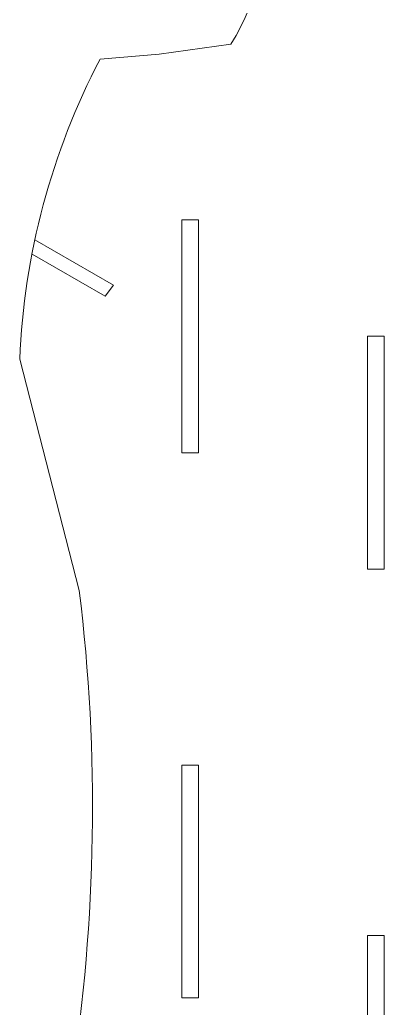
# Model space of a CAD drawing. Header units: millimetres. Extents: x 570 to 650.8, y -8.3 to 42.9.
# Drawn here: x 590.04 to 595.09, y 20.24 to 33.93 of the extents above; entities that cross this region are included whole.
import ezdxf

# ---------------------------------------------------------------- set-up
doc = ezdxf.new("R2010")
doc.units = ezdxf.units.MM
doc.header["$MEASUREMENT"] = 0
doc.layers.add('Layer 1', color=7, linetype='Continuous')

msp = doc.modelspace()

# ---------------------------------------------------------------- linework, layer by layer
at = {"layer": 'Layer 1', "color": 4, "lineweight": 9}
for points in [[(592.96813, 33.59504), (593.37198, 34.22907), (593.50744, 34.99749), (593.34481, 35.73141)], [(591.97071, 33.45512), (591.97071, 33.45512), (592.96818, 33.59504), (592.96818, 33.59504)], [(591.97071, 33.45512), (591.97071, 33.45512), (592.96818, 33.59504), (592.96818, 33.59504)], [(591.97071, 33.45512), (591.97071, 33.45512), (592.96818, 33.59504), (592.96818, 33.59504)], [(591.97071, 33.45512), (591.97071, 33.45512), (592.96818, 33.59504), (592.96818, 33.59504)], [(591.97071, 33.45512), (591.97071, 33.45512), (592.96818, 33.59504), (592.96818, 33.59504)], [(591.97071, 33.45512), (591.97071, 33.45512), (592.96818, 33.59504), (592.96818, 33.59504)], [(591.97071, 33.45512), (591.97071, 33.45512), (592.96818, 33.59504), (592.96818, 33.59504)], [(591.97071, 33.45512), (591.97071, 33.45512), (592.96818, 33.59504), (592.96818, 33.59504)], [(591.97071, 33.45512), (591.97071, 33.45512), (592.96818, 33.59504), (592.96818, 33.59504)], [(591.97071, 33.45512), (591.97071, 33.45512), (592.96818, 33.59504), (592.96818, 33.59504)], [(591.97071, 33.45512), (591.97071, 33.45512), (592.96818, 33.59504), (592.96818, 33.59504)], [(591.97071, 33.45512), (591.97071, 33.45512), (592.96818, 33.59504), (592.96818, 33.59504)], [(591.97071, 33.45512), (591.97071, 33.45512), (592.96818, 33.59504), (592.96818, 33.59504)], [(591.97071, 33.45512), (591.97071, 33.45512), (592.96818, 33.59504), (592.96818, 33.59504)], [(591.97071, 33.45512), (591.97071, 33.45512), (592.96818, 33.59504), (592.96818, 33.59504)], [(591.97071, 33.45512), (591.97071, 33.45512), (592.96818, 33.59504), (592.96818, 33.59504)], [(591.97071, 33.45512), (591.97071, 33.45512), (592.96818, 33.59504), (592.96818, 33.59504)], [(591.97071, 33.45512), (591.97071, 33.45512), (592.96818, 33.59504), (592.96818, 33.59504)], [(591.97071, 33.45512), (591.97071, 33.45512), (592.96818, 33.59504), (592.96818, 33.59504)], [(591.97071, 33.45512), (591.97071, 33.45512), (592.96818, 33.59504), (592.96818, 33.59504)], [(591.97071, 33.45512), (591.97071, 33.45512), (592.96818, 33.59504), (592.96818, 33.59504)], [(591.97071, 33.45512), (591.97071, 33.45512), (591.15389, 33.38673), (591.15389, 33.38673)], [(591.97071, 33.45512), (591.97071, 33.45512), (591.15389, 33.38673), (591.15389, 33.38673)], [(591.97071, 33.45512), (591.97071, 33.45512), (591.15389, 33.38673), (591.15389, 33.38673)], [(591.97071, 33.45512), (591.97071, 33.45512), (591.15389, 33.38673), (591.15389, 33.38673)], [(591.97071, 33.45512), (591.97071, 33.45512), (591.15389, 33.38673), (591.15389, 33.38673)], [(591.97071, 33.45512), (591.97071, 33.45512), (591.15389, 33.38673), (591.15389, 33.38673)], [(591.97071, 33.45512), (591.97071, 33.45512), (591.15389, 33.38673), (591.15389, 33.38673)], [(591.97071, 33.45512), (591.97071, 33.45512), (591.15389, 33.38673), (591.15389, 33.38673)], [(591.97071, 33.45512), (591.97071, 33.45512), (591.15389, 33.38673), (591.15389, 33.38673)], [(591.97071, 33.45512), (591.97071, 33.45512), (591.15389, 33.38673), (591.15389, 33.38673)], [(591.97071, 33.45512), (591.97071, 33.45512), (591.15389, 33.38673), (591.15389, 33.38673)], [(591.97071, 33.45512), (591.97071, 33.45512), (591.15389, 33.38673), (591.15389, 33.38673)], [(591.97071, 33.45512), (591.97071, 33.45512), (591.15389, 33.38673), (591.15389, 33.38673)], [(591.97071, 33.45512), (591.97071, 33.45512), (591.15389, 33.38673), (591.15389, 33.38673)], [(591.97071, 33.45512), (591.97071, 33.45512), (591.15389, 33.38673), (591.15389, 33.38673)], [(591.97071, 33.45512), (591.97071, 33.45512), (591.15389, 33.38673), (591.15389, 33.38673)], [(591.97071, 33.45512), (591.97071, 33.45512), (591.15389, 33.38673), (591.15389, 33.38673)], [(591.97071, 33.45512), (591.97071, 33.45512), (591.15389, 33.38673), (591.15389, 33.38673)], [(591.97071, 33.45512), (591.97071, 33.45512), (591.15389, 33.38673), (591.15389, 33.38673)], [(591.97071, 33.45512), (591.97071, 33.45512), (591.15389, 33.38673), (591.15389, 33.38673)], [(591.97071, 33.45512), (591.97071, 33.45512), (591.15389, 33.38673), (591.15389, 33.38673)], [(591.15389, 33.38673), (590.48043, 32.10076), (590.10018, 30.68157), (590.04038, 29.23117)], [(592.28489, 31.16378), (592.28489, 31.16378), (592.28489, 27.93749), (592.28489, 27.93749)], [(592.28489, 31.16378), (592.28489, 31.16378), (592.28489, 27.93749), (592.28489, 27.93749)], [(592.28489, 31.16378), (592.28489, 31.16378), (592.28489, 27.93749), (592.28489, 27.93749)], [(592.28489, 31.16378), (592.28489, 31.16378), (592.28489, 27.93749), (592.28489, 27.93749)], [(592.28489, 31.16378), (592.28489, 31.16378), (592.28489, 27.93749), (592.28489, 27.93749)], [(592.28489, 31.16378), (592.28489, 31.16378), (592.28489, 27.93749), (592.28489, 27.93749)], [(592.28489, 31.16378), (592.28489, 31.16378), (592.28489, 27.93749), (592.28489, 27.93749)], [(592.28489, 31.16378), (592.28489, 31.16378), (592.28489, 27.93749), (592.28489, 27.93749)], [(592.28489, 31.16378), (592.28489, 31.16378), (592.28489, 27.93749), (592.28489, 27.93749)], [(592.28489, 31.16378), (592.28489, 31.16378), (592.28489, 27.93749), (592.28489, 27.93749)], [(592.28489, 31.16378), (592.28489, 31.16378), (592.28489, 27.93749), (592.28489, 27.93749)], [(592.28489, 31.16378), (592.28489, 31.16378), (592.28489, 27.93749), (592.28489, 27.93749)], [(592.28489, 31.16378), (592.28489, 31.16378), (592.28489, 27.93749), (592.28489, 27.93749)], [(592.28489, 31.16378), (592.28489, 31.16378), (592.28489, 27.93749), (592.28489, 27.93749)], [(592.28489, 31.16378), (592.28489, 31.16378), (592.28489, 27.93749), (592.28489, 27.93749)], [(592.28489, 31.16378), (592.28489, 31.16378), (592.28489, 27.93749), (592.28489, 27.93749)], [(592.28489, 31.16378), (592.28489, 31.16378), (592.28489, 27.93749), (592.28489, 27.93749)], [(592.28489, 31.16378), (592.28489, 31.16378), (592.28489, 27.93749), (592.28489, 27.93749)], [(592.28489, 31.16378), (592.28489, 31.16378), (592.28489, 27.93749), (592.28489, 27.93749)], [(592.28489, 31.16378), (592.28489, 31.16378), (592.28489, 27.93749), (592.28489, 27.93749)], [(592.28489, 31.16378), (592.28489, 31.16378), (592.28489, 27.93749), (592.28489, 27.93749)], [(592.28489, 31.16378), (592.28489, 31.16378), (592.51632, 31.16378), (592.51632, 31.16378)], [(592.28489, 31.16378), (592.28489, 31.16378), (592.51632, 31.16378), (592.51632, 31.16378)], [(592.28489, 31.16378), (592.28489, 31.16378), (592.51632, 31.16378), (592.51632, 31.16378)], [(592.28489, 31.16378), (592.28489, 31.16378), (592.51632, 31.16378), (592.51632, 31.16378)], [(592.28489, 31.16378), (592.28489, 31.16378), (592.51632, 31.16378), (592.51632, 31.16378)], [(592.28489, 31.16378), (592.28489, 31.16378), (592.51632, 31.16378), (592.51632, 31.16378)], [(592.28489, 31.16378), (592.28489, 31.16378), (592.51632, 31.16378), (592.51632, 31.16378)], [(592.28489, 31.16378), (592.28489, 31.16378), (592.51632, 31.16378), (592.51632, 31.16378)], [(592.28489, 31.16378), (592.28489, 31.16378), (592.51632, 31.16378), (592.51632, 31.16378)], [(592.28489, 31.16378), (592.28489, 31.16378), (592.51632, 31.16378), (592.51632, 31.16378)], [(592.28489, 31.16378), (592.28489, 31.16378), (592.51632, 31.16378), (592.51632, 31.16378)], [(592.28489, 31.16378), (592.28489, 31.16378), (592.51632, 31.16378), (592.51632, 31.16378)], [(592.28489, 31.16378), (592.28489, 31.16378), (592.51632, 31.16378), (592.51632, 31.16378)], [(592.28489, 31.16378), (592.28489, 31.16378), (592.51632, 31.16378), (592.51632, 31.16378)], [(592.28489, 31.16378), (592.28489, 31.16378), (592.51632, 31.16378), (592.51632, 31.16378)], [(592.28489, 31.16378), (592.28489, 31.16378), (592.51632, 31.16378), (592.51632, 31.16378)], [(592.28489, 31.16378), (592.28489, 31.16378), (592.51632, 31.16378), (592.51632, 31.16378)], [(592.28489, 31.16378), (592.28489, 31.16378), (592.51632, 31.16378), (592.51632, 31.16378)], [(592.28489, 31.16378), (592.28489, 31.16378), (592.51632, 31.16378), (592.51632, 31.16378)], [(592.28489, 31.16378), (592.28489, 31.16378), (592.51632, 31.16378), (592.51632, 31.16378)], [(592.28489, 31.16378), (592.28489, 31.16378), (592.51632, 31.16378), (592.51632, 31.16378)], [(592.51632, 31.16378), (592.51632, 31.16378), (592.51632, 27.93749), (592.51632, 27.93749)], [(592.51632, 31.16378), (592.51632, 31.16378), (592.51632, 27.93749), (592.51632, 27.93749)], [(592.51632, 31.16378), (592.51632, 31.16378), (592.51632, 27.93749), (592.51632, 27.93749)], [(592.51632, 31.16378), (592.51632, 31.16378), (592.51632, 27.93749), (592.51632, 27.93749)], [(592.51632, 31.16378), (592.51632, 31.16378), (592.51632, 27.93749), (592.51632, 27.93749)], [(592.51632, 31.16378), (592.51632, 31.16378), (592.51632, 27.93749), (592.51632, 27.93749)], [(592.51632, 31.16378), (592.51632, 31.16378), (592.51632, 27.93749), (592.51632, 27.93749)], [(592.51632, 31.16378), (592.51632, 31.16378), (592.51632, 27.93749), (592.51632, 27.93749)], [(592.51632, 31.16378), (592.51632, 31.16378), (592.51632, 27.93749), (592.51632, 27.93749)], [(592.51632, 31.16378), (592.51632, 31.16378), (592.51632, 27.93749), (592.51632, 27.93749)], [(592.51632, 31.16378), (592.51632, 31.16378), (592.51632, 27.93749), (592.51632, 27.93749)], [(592.51632, 31.16378), (592.51632, 31.16378), (592.51632, 27.93749), (592.51632, 27.93749)], [(592.51632, 31.16378), (592.51632, 31.16378), (592.51632, 27.93749), (592.51632, 27.93749)], [(592.51632, 31.16378), (592.51632, 31.16378), (592.51632, 27.93749), (592.51632, 27.93749)], [(592.51632, 31.16378), (592.51632, 31.16378), (592.51632, 27.93749), (592.51632, 27.93749)], [(592.51632, 31.16378), (592.51632, 31.16378), (592.51632, 27.93749), (592.51632, 27.93749)], [(592.51632, 31.16378), (592.51632, 31.16378), (592.51632, 27.93749), (592.51632, 27.93749)], [(592.51632, 31.16378), (592.51632, 31.16378), (592.51632, 27.93749), (592.51632, 27.93749)], [(592.51632, 31.16378), (592.51632, 31.16378), (592.51632, 27.93749), (592.51632, 27.93749)], [(592.51632, 31.16378), (592.51632, 31.16378), (592.51632, 27.93749), (592.51632, 27.93749)], [(592.51632, 31.16378), (592.51632, 31.16378), (592.51632, 27.93749), (592.51632, 27.93749)], [(590.25008, 30.88523), (590.25008, 30.88523), (591.33984, 30.25603), (591.33984, 30.25603)], [(590.25008, 30.88523), (590.25008, 30.88523), (591.33984, 30.25603), (591.33984, 30.25603)], [(590.25008, 30.88523), (590.25008, 30.88523), (591.33984, 30.25603), (591.33984, 30.25603)], [(590.25008, 30.88523), (590.25008, 30.88523), (591.33984, 30.25603), (591.33984, 30.25603)], [(590.25008, 30.88523), (590.25008, 30.88523), (591.33984, 30.25603), (591.33984, 30.25603)], [(590.25008, 30.88523), (590.25008, 30.88523), (591.33984, 30.25603), (591.33984, 30.25603)], [(590.25008, 30.88523), (590.25008, 30.88523), (591.33984, 30.25603), (591.33984, 30.25603)], [(590.25008, 30.88523), (590.25008, 30.88523), (591.33984, 30.25603), (591.33984, 30.25603)], [(590.25008, 30.88523), (590.25008, 30.88523), (591.33984, 30.25603), (591.33984, 30.25603)], [(590.25008, 30.88523), (590.25008, 30.88523), (591.33984, 30.25603), (591.33984, 30.25603)], [(590.25008, 30.88523), (590.25008, 30.88523), (591.33984, 30.25603), (591.33984, 30.25603)], [(590.25008, 30.88523), (590.25008, 30.88523), (591.33984, 30.25603), (591.33984, 30.25603)], [(590.25008, 30.88523), (590.25008, 30.88523), (591.33984, 30.25603), (591.33984, 30.25603)], [(590.25008, 30.88523), (590.25008, 30.88523), (591.33984, 30.25603), (591.33984, 30.25603)], [(590.25008, 30.88523), (590.25008, 30.88523), (591.33984, 30.25603), (591.33984, 30.25603)], [(590.25008, 30.88523), (590.25008, 30.88523), (591.33984, 30.25603), (591.33984, 30.25603)], [(590.25008, 30.88523), (590.25008, 30.88523), (591.33984, 30.25603), (591.33984, 30.25603)], [(590.25008, 30.88523), (590.25008, 30.88523), (591.33984, 30.25603), (591.33984, 30.25603)], [(590.25008, 30.88523), (590.25008, 30.88523), (591.33984, 30.25603), (591.33984, 30.25603)], [(590.25008, 30.88523), (590.25008, 30.88523), (591.33984, 30.25603), (591.33984, 30.25603)], [(590.25008, 30.88523), (590.25008, 30.88523), (591.33984, 30.25603), (591.33984, 30.25603)], [(590.21017, 30.68919), (590.21017, 30.68919), (591.22413, 30.10368), (591.22413, 30.10368)], [(590.21017, 30.68919), (590.21017, 30.68919), (591.22413, 30.10368), (591.22413, 30.10368)], [(590.21017, 30.68919), (590.21017, 30.68919), (591.22413, 30.10368), (591.22413, 30.10368)], [(590.21017, 30.68919), (590.21017, 30.68919), (591.22413, 30.10368), (591.22413, 30.10368)], [(590.21017, 30.68919), (590.21017, 30.68919), (591.22413, 30.10368), (591.22413, 30.10368)], [(590.21017, 30.68919), (590.21017, 30.68919), (591.22413, 30.10368), (591.22413, 30.10368)], [(590.21017, 30.68919), (590.21017, 30.68919), (591.22413, 30.10368), (591.22413, 30.10368)], [(590.21017, 30.68919), (590.21017, 30.68919), (591.22413, 30.10368), (591.22413, 30.10368)], [(590.21017, 30.68919), (590.21017, 30.68919), (591.22413, 30.10368), (591.22413, 30.10368)], [(590.21017, 30.68919), (590.21017, 30.68919), (591.22413, 30.10368), (591.22413, 30.10368)], [(590.21017, 30.68919), (590.21017, 30.68919), (591.22413, 30.10368), (591.22413, 30.10368)], [(590.21017, 30.68919), (590.21017, 30.68919), (591.22413, 30.10368), (591.22413, 30.10368)], [(590.21017, 30.68919), (590.21017, 30.68919), (591.22413, 30.10368), (591.22413, 30.10368)], [(590.21017, 30.68919), (590.21017, 30.68919), (591.22413, 30.10368), (591.22413, 30.10368)], [(590.21017, 30.68919), (590.21017, 30.68919), (591.22413, 30.10368), (591.22413, 30.10368)], [(590.21017, 30.68919), (590.21017, 30.68919), (591.22413, 30.10368), (591.22413, 30.10368)], [(590.21017, 30.68919), (590.21017, 30.68919), (591.22413, 30.10368), (591.22413, 30.10368)], [(590.21017, 30.68919), (590.21017, 30.68919), (591.22413, 30.10368), (591.22413, 30.10368)], [(590.21017, 30.68919), (590.21017, 30.68919), (591.22413, 30.10368), (591.22413, 30.10368)], [(590.21017, 30.68919), (590.21017, 30.68919), (591.22413, 30.10368), (591.22413, 30.10368)], [(590.21017, 30.68919), (590.21017, 30.68919), (591.22413, 30.10368), (591.22413, 30.10368)], [(591.33984, 30.25603), (591.33984, 30.25603), (591.22413, 30.10368), (591.22413, 30.10368)], [(591.33984, 30.25603), (591.33984, 30.25603), (591.22413, 30.10368), (591.22413, 30.10368)], [(591.33984, 30.25603), (591.33984, 30.25603), (591.22413, 30.10368), (591.22413, 30.10368)], [(591.33984, 30.25603), (591.33984, 30.25603), (591.22413, 30.10368), (591.22413, 30.10368)], [(591.33984, 30.25603), (591.33984, 30.25603), (591.22413, 30.10368), (591.22413, 30.10368)], [(591.33984, 30.25603), (591.33984, 30.25603), (591.22413, 30.10368), (591.22413, 30.10368)], [(591.33984, 30.25603), (591.33984, 30.25603), (591.22413, 30.10368), (591.22413, 30.10368)], [(591.33984, 30.25603), (591.33984, 30.25603), (591.22413, 30.10368), (591.22413, 30.10368)], [(591.33984, 30.25603), (591.33984, 30.25603), (591.22413, 30.10368), (591.22413, 30.10368)], [(591.33984, 30.25603), (591.33984, 30.25603), (591.22413, 30.10368), (591.22413, 30.10368)], [(591.33984, 30.25603), (591.33984, 30.25603), (591.22413, 30.10368), (591.22413, 30.10368)], [(591.33984, 30.25603), (591.33984, 30.25603), (591.22413, 30.10368), (591.22413, 30.10368)], [(591.33984, 30.25603), (591.33984, 30.25603), (591.22413, 30.10368), (591.22413, 30.10368)], [(591.33984, 30.25603), (591.33984, 30.25603), (591.22413, 30.10368), (591.22413, 30.10368)], [(591.33984, 30.25603), (591.33984, 30.25603), (591.22413, 30.10368), (591.22413, 30.10368)], [(591.33984, 30.25603), (591.33984, 30.25603), (591.22413, 30.10368), (591.22413, 30.10368)], [(591.33984, 30.25603), (591.33984, 30.25603), (591.22413, 30.10368), (591.22413, 30.10368)], [(591.33984, 30.25603), (591.33984, 30.25603), (591.22413, 30.10368), (591.22413, 30.10368)], [(591.33984, 30.25603), (591.33984, 30.25603), (591.22413, 30.10368), (591.22413, 30.10368)], [(591.33984, 30.25603), (591.33984, 30.25603), (591.22413, 30.10368), (591.22413, 30.10368)], [(591.33984, 30.25603), (591.33984, 30.25603), (591.22413, 30.10368), (591.22413, 30.10368)], [(595.09283, 29.55066), (595.09283, 29.55066), (594.86141, 29.55066), (594.86141, 29.55066)], [(595.09283, 29.55066), (595.09283, 29.55066), (594.86141, 29.55066), (594.86141, 29.55066)], [(595.09283, 29.55066), (595.09283, 29.55066), (594.86141, 29.55066), (594.86141, 29.55066)], [(595.09283, 29.55066), (595.09283, 29.55066), (594.86141, 29.55066), (594.86141, 29.55066)], [(595.09283, 29.55066), (595.09283, 29.55066), (594.86141, 29.55066), (594.86141, 29.55066)], [(595.09283, 29.55066), (595.09283, 29.55066), (594.86141, 29.55066), (594.86141, 29.55066)], [(595.09283, 29.55066), (595.09283, 29.55066), (594.86141, 29.55066), (594.86141, 29.55066)], [(595.09283, 29.55066), (595.09283, 29.55066), (594.86141, 29.55066), (594.86141, 29.55066)], [(595.09283, 29.55066), (595.09283, 29.55066), (594.86141, 29.55066), (594.86141, 29.55066)], [(595.09283, 29.55066), (595.09283, 29.55066), (594.86141, 29.55066), (594.86141, 29.55066)], [(595.09283, 29.55066), (595.09283, 29.55066), (594.86141, 29.55066), (594.86141, 29.55066)], [(595.09283, 29.55066), (595.09283, 29.55066), (594.86141, 29.55066), (594.86141, 29.55066)], [(595.09283, 29.55066), (595.09283, 29.55066), (594.86141, 29.55066), (594.86141, 29.55066)], [(595.09283, 29.55066), (595.09283, 29.55066), (594.86141, 29.55066), (594.86141, 29.55066)], [(595.09283, 29.55066), (595.09283, 29.55066), (594.86141, 29.55066), (594.86141, 29.55066)], [(595.09283, 29.55066), (595.09283, 29.55066), (594.86141, 29.55066), (594.86141, 29.55066)], [(595.09283, 29.55066), (595.09283, 29.55066), (594.86141, 29.55066), (594.86141, 29.55066)], [(595.09283, 29.55066), (595.09283, 29.55066), (594.86141, 29.55066), (594.86141, 29.55066)], [(595.09283, 29.55066), (595.09283, 29.55066), (594.86141, 29.55066), (594.86141, 29.55066)], [(595.09283, 29.55066), (595.09283, 29.55066), (594.86141, 29.55066), (594.86141, 29.55066)], [(595.09283, 29.55066), (595.09283, 29.55066), (594.86141, 29.55066), (594.86141, 29.55066)], [(594.86141, 29.55066), (594.86141, 29.55066), (594.86141, 26.32452), (594.86141, 26.32452)], [(594.86141, 29.55066), (594.86141, 29.55066), (594.86141, 26.32452), (594.86141, 26.32452)], [(594.86141, 29.55066), (594.86141, 29.55066), (594.86141, 26.32452), (594.86141, 26.32452)], [(594.86141, 29.55066), (594.86141, 29.55066), (594.86141, 26.32452), (594.86141, 26.32452)], [(594.86141, 29.55066), (594.86141, 29.55066), (594.86141, 26.32452), (594.86141, 26.32452)], [(594.86141, 29.55066), (594.86141, 29.55066), (594.86141, 26.32452), (594.86141, 26.32452)], [(594.86141, 29.55066), (594.86141, 29.55066), (594.86141, 26.32452), (594.86141, 26.32452)], [(594.86141, 29.55066), (594.86141, 29.55066), (594.86141, 26.32452), (594.86141, 26.32452)], [(594.86141, 29.55066), (594.86141, 29.55066), (594.86141, 26.32452), (594.86141, 26.32452)], [(594.86141, 29.55066), (594.86141, 29.55066), (594.86141, 26.32452), (594.86141, 26.32452)], [(594.86141, 29.55066), (594.86141, 29.55066), (594.86141, 26.32452), (594.86141, 26.32452)], [(594.86141, 29.55066), (594.86141, 29.55066), (594.86141, 26.32452), (594.86141, 26.32452)], [(594.86141, 29.55066), (594.86141, 29.55066), (594.86141, 26.32452), (594.86141, 26.32452)], [(594.86141, 29.55066), (594.86141, 29.55066), (594.86141, 26.32452), (594.86141, 26.32452)], [(594.86141, 29.55066), (594.86141, 29.55066), (594.86141, 26.32452), (594.86141, 26.32452)], [(594.86141, 29.55066), (594.86141, 29.55066), (594.86141, 26.32452), (594.86141, 26.32452)], [(594.86141, 29.55066), (594.86141, 29.55066), (594.86141, 26.32452), (594.86141, 26.32452)], [(594.86141, 29.55066), (594.86141, 29.55066), (594.86141, 26.32452), (594.86141, 26.32452)], [(594.86141, 29.55066), (594.86141, 29.55066), (594.86141, 26.32452), (594.86141, 26.32452)], [(594.86141, 29.55066), (594.86141, 29.55066), (594.86141, 26.32452), (594.86141, 26.32452)], [(594.86141, 29.55066), (594.86141, 29.55066), (594.86141, 26.32452), (594.86141, 26.32452)], [(595.09283, 29.55066), (595.09283, 29.55066), (595.09283, 26.32452), (595.09283, 26.32452)], [(595.09283, 29.55066), (595.09283, 29.55066), (595.09283, 26.32452), (595.09283, 26.32452)], [(595.09283, 29.55066), (595.09283, 29.55066), (595.09283, 26.32452), (595.09283, 26.32452)], [(595.09283, 29.55066), (595.09283, 29.55066), (595.09283, 26.32452), (595.09283, 26.32452)], [(595.09283, 29.55066), (595.09283, 29.55066), (595.09283, 26.32452), (595.09283, 26.32452)], [(595.09283, 29.55066), (595.09283, 29.55066), (595.09283, 26.32452), (595.09283, 26.32452)], [(595.09283, 29.55066), (595.09283, 29.55066), (595.09283, 26.32452), (595.09283, 26.32452)], [(595.09283, 29.55066), (595.09283, 29.55066), (595.09283, 26.32452), (595.09283, 26.32452)], [(595.09283, 29.55066), (595.09283, 29.55066), (595.09283, 26.32452), (595.09283, 26.32452)], [(595.09283, 29.55066), (595.09283, 29.55066), (595.09283, 26.32452), (595.09283, 26.32452)], [(595.09283, 29.55066), (595.09283, 29.55066), (595.09283, 26.32452), (595.09283, 26.32452)], [(595.09283, 29.55066), (595.09283, 29.55066), (595.09283, 26.32452), (595.09283, 26.32452)], [(595.09283, 29.55066), (595.09283, 29.55066), (595.09283, 26.32452), (595.09283, 26.32452)], [(595.09283, 29.55066), (595.09283, 29.55066), (595.09283, 26.32452), (595.09283, 26.32452)], [(595.09283, 29.55066), (595.09283, 29.55066), (595.09283, 26.32452), (595.09283, 26.32452)], [(595.09283, 29.55066), (595.09283, 29.55066), (595.09283, 26.32452), (595.09283, 26.32452)], [(595.09283, 29.55066), (595.09283, 29.55066), (595.09283, 26.32452), (595.09283, 26.32452)], [(595.09283, 29.55066), (595.09283, 29.55066), (595.09283, 26.32452), (595.09283, 26.32452)], [(595.09283, 29.55066), (595.09283, 29.55066), (595.09283, 26.32452), (595.09283, 26.32452)], [(595.09283, 29.55066), (595.09283, 29.55066), (595.09283, 26.32452), (595.09283, 26.32452)], [(595.09283, 29.55066), (595.09283, 29.55066), (595.09283, 26.32452), (595.09283, 26.32452)], [(590.86624, 26.03094), (590.86624, 26.03094), (590.04039, 29.23118), (590.04039, 29.23118)], [(590.86624, 26.03094), (590.86624, 26.03094), (590.04039, 29.23118), (590.04039, 29.23118)], [(590.86624, 26.03094), (590.86624, 26.03094), (590.04039, 29.23118), (590.04039, 29.23118)], [(590.86624, 26.03094), (590.86624, 26.03094), (590.04039, 29.23118), (590.04039, 29.23118)], [(590.86624, 26.03094), (590.86624, 26.03094), (590.04039, 29.23118), (590.04039, 29.23118)], [(590.86624, 26.03094), (590.86624, 26.03094), (590.04039, 29.23118), (590.04039, 29.23118)], [(590.86624, 26.03094), (590.86624, 26.03094), (590.04039, 29.23118), (590.04039, 29.23118)], [(590.86624, 26.03094), (590.86624, 26.03094), (590.04039, 29.23118), (590.04039, 29.23118)], [(590.86624, 26.03094), (590.86624, 26.03094), (590.04039, 29.23118), (590.04039, 29.23118)], [(590.86624, 26.03094), (590.86624, 26.03094), (590.04039, 29.23118), (590.04039, 29.23118)], [(590.86624, 26.03094), (590.86624, 26.03094), (590.04039, 29.23118), (590.04039, 29.23118)], [(590.86624, 26.03094), (590.86624, 26.03094), (590.04039, 29.23118), (590.04039, 29.23118)], [(590.86624, 26.03094), (590.86624, 26.03094), (590.04039, 29.23118), (590.04039, 29.23118)], [(590.86624, 26.03094), (590.86624, 26.03094), (590.04039, 29.23118), (590.04039, 29.23118)], [(590.86624, 26.03094), (590.86624, 26.03094), (590.04039, 29.23118), (590.04039, 29.23118)], [(590.86624, 26.03094), (590.86624, 26.03094), (590.04039, 29.23118), (590.04039, 29.23118)], [(590.86624, 26.03094), (590.86624, 26.03094), (590.04039, 29.23118), (590.04039, 29.23118)], [(590.86624, 26.03094), (590.86624, 26.03094), (590.04039, 29.23118), (590.04039, 29.23118)], [(590.86624, 26.03094), (590.86624, 26.03094), (590.04039, 29.23118), (590.04039, 29.23118)], [(590.86624, 26.03094), (590.86624, 26.03094), (590.04039, 29.23118), (590.04039, 29.23118)], [(590.86624, 26.03094), (590.86624, 26.03094), (590.04039, 29.23118), (590.04039, 29.23118)], [(592.51632, 27.93749), (592.51632, 27.93749), (592.28489, 27.93749), (592.28489, 27.93749)], [(592.51632, 27.93749), (592.51632, 27.93749), (592.28489, 27.93749), (592.28489, 27.93749)], [(592.51632, 27.93749), (592.51632, 27.93749), (592.28489, 27.93749), (592.28489, 27.93749)], [(592.51632, 27.93749), (592.51632, 27.93749), (592.28489, 27.93749), (592.28489, 27.93749)], [(592.51632, 27.93749), (592.51632, 27.93749), (592.28489, 27.93749), (592.28489, 27.93749)], [(592.51632, 27.93749), (592.51632, 27.93749), (592.28489, 27.93749), (592.28489, 27.93749)], [(592.51632, 27.93749), (592.51632, 27.93749), (592.28489, 27.93749), (592.28489, 27.93749)], [(592.51632, 27.93749), (592.51632, 27.93749), (592.28489, 27.93749), (592.28489, 27.93749)], [(592.51632, 27.93749), (592.51632, 27.93749), (592.28489, 27.93749), (592.28489, 27.93749)], [(592.51632, 27.93749), (592.51632, 27.93749), (592.28489, 27.93749), (592.28489, 27.93749)], [(592.51632, 27.93749), (592.51632, 27.93749), (592.28489, 27.93749), (592.28489, 27.93749)], [(592.51632, 27.93749), (592.51632, 27.93749), (592.28489, 27.93749), (592.28489, 27.93749)], [(592.51632, 27.93749), (592.51632, 27.93749), (592.28489, 27.93749), (592.28489, 27.93749)], [(592.51632, 27.93749), (592.51632, 27.93749), (592.28489, 27.93749), (592.28489, 27.93749)], [(592.51632, 27.93749), (592.51632, 27.93749), (592.28489, 27.93749), (592.28489, 27.93749)], [(592.51632, 27.93749), (592.51632, 27.93749), (592.28489, 27.93749), (592.28489, 27.93749)], [(592.51632, 27.93749), (592.51632, 27.93749), (592.28489, 27.93749), (592.28489, 27.93749)], [(592.51632, 27.93749), (592.51632, 27.93749), (592.28489, 27.93749), (592.28489, 27.93749)], [(592.51632, 27.93749), (592.51632, 27.93749), (592.28489, 27.93749), (592.28489, 27.93749)], [(592.51632, 27.93749), (592.51632, 27.93749), (592.28489, 27.93749), (592.28489, 27.93749)], [(592.51632, 27.93749), (592.51632, 27.93749), (592.28489, 27.93749), (592.28489, 27.93749)], [(594.86141, 26.32452), (594.86141, 26.32452), (595.09283, 26.32452), (595.09283, 26.32452)], [(594.86141, 26.32452), (594.86141, 26.32452), (595.09283, 26.32452), (595.09283, 26.32452)], [(594.86141, 26.32452), (594.86141, 26.32452), (595.09283, 26.32452), (595.09283, 26.32452)], [(594.86141, 26.32452), (594.86141, 26.32452), (595.09283, 26.32452), (595.09283, 26.32452)], [(594.86141, 26.32452), (594.86141, 26.32452), (595.09283, 26.32452), (595.09283, 26.32452)], [(594.86141, 26.32452), (594.86141, 26.32452), (595.09283, 26.32452), (595.09283, 26.32452)], [(594.86141, 26.32452), (594.86141, 26.32452), (595.09283, 26.32452), (595.09283, 26.32452)], [(594.86141, 26.32452), (594.86141, 26.32452), (595.09283, 26.32452), (595.09283, 26.32452)], [(594.86141, 26.32452), (594.86141, 26.32452), (595.09283, 26.32452), (595.09283, 26.32452)], [(594.86141, 26.32452), (594.86141, 26.32452), (595.09283, 26.32452), (595.09283, 26.32452)], [(594.86141, 26.32452), (594.86141, 26.32452), (595.09283, 26.32452), (595.09283, 26.32452)], [(594.86141, 26.32452), (594.86141, 26.32452), (595.09283, 26.32452), (595.09283, 26.32452)], [(594.86141, 26.32452), (594.86141, 26.32452), (595.09283, 26.32452), (595.09283, 26.32452)], [(594.86141, 26.32452), (594.86141, 26.32452), (595.09283, 26.32452), (595.09283, 26.32452)], [(594.86141, 26.32452), (594.86141, 26.32452), (595.09283, 26.32452), (595.09283, 26.32452)], [(594.86141, 26.32452), (594.86141, 26.32452), (595.09283, 26.32452), (595.09283, 26.32452)], [(594.86141, 26.32452), (594.86141, 26.32452), (595.09283, 26.32452), (595.09283, 26.32452)], [(594.86141, 26.32452), (594.86141, 26.32452), (595.09283, 26.32452), (595.09283, 26.32452)], [(594.86141, 26.32452), (594.86141, 26.32452), (595.09283, 26.32452), (595.09283, 26.32452)], [(594.86141, 26.32452), (594.86141, 26.32452), (595.09283, 26.32452), (595.09283, 26.32452)], [(594.86141, 26.32452), (594.86141, 26.32452), (595.09283, 26.32452), (595.09283, 26.32452)], [(590.75746, 19.22164), (591.10494, 21.47574), (591.14154, 23.76686), (590.86624, 26.03094)], [(592.28489, 23.61204), (592.28489, 23.61204), (592.28489, 20.38576), (592.28489, 20.38576)], [(592.28489, 23.61204), (592.28489, 23.61204), (592.28489, 20.38576), (592.28489, 20.38576)], [(592.28489, 23.61204), (592.28489, 23.61204), (592.28489, 20.38576), (592.28489, 20.38576)], [(592.28489, 23.61204), (592.28489, 23.61204), (592.28489, 20.38576), (592.28489, 20.38576)], [(592.28489, 23.61204), (592.28489, 23.61204), (592.28489, 20.38576), (592.28489, 20.38576)], [(592.28489, 23.61204), (592.28489, 23.61204), (592.28489, 20.38576), (592.28489, 20.38576)], [(592.28489, 23.61204), (592.28489, 23.61204), (592.28489, 20.38576), (592.28489, 20.38576)], [(592.28489, 23.61204), (592.28489, 23.61204), (592.28489, 20.38576), (592.28489, 20.38576)], [(592.28489, 23.61204), (592.28489, 23.61204), (592.28489, 20.38576), (592.28489, 20.38576)], [(592.28489, 23.61204), (592.28489, 23.61204), (592.28489, 20.38576), (592.28489, 20.38576)], [(592.28489, 23.61204), (592.28489, 23.61204), (592.28489, 20.38576), (592.28489, 20.38576)], [(592.28489, 23.61204), (592.28489, 23.61204), (592.28489, 20.38576), (592.28489, 20.38576)], [(592.28489, 23.61204), (592.28489, 23.61204), (592.28489, 20.38576), (592.28489, 20.38576)], [(592.28489, 23.61204), (592.28489, 23.61204), (592.28489, 20.38576), (592.28489, 20.38576)], [(592.28489, 23.61204), (592.28489, 23.61204), (592.28489, 20.38576), (592.28489, 20.38576)], [(592.28489, 23.61204), (592.28489, 23.61204), (592.28489, 20.38576), (592.28489, 20.38576)], [(592.28489, 23.61204), (592.28489, 23.61204), (592.28489, 20.38576), (592.28489, 20.38576)], [(592.28489, 23.61204), (592.28489, 23.61204), (592.28489, 20.38576), (592.28489, 20.38576)], [(592.28489, 23.61204), (592.28489, 23.61204), (592.28489, 20.38576), (592.28489, 20.38576)], [(592.28489, 23.61204), (592.28489, 23.61204), (592.28489, 20.38576), (592.28489, 20.38576)], [(592.28489, 23.61204), (592.28489, 23.61204), (592.28489, 20.38576), (592.28489, 20.38576)], [(592.28489, 23.61204), (592.28489, 23.61204), (592.51632, 23.61204), (592.51632, 23.61204)], [(592.28489, 23.61204), (592.28489, 23.61204), (592.51632, 23.61204), (592.51632, 23.61204)], [(592.28489, 23.61204), (592.28489, 23.61204), (592.51632, 23.61204), (592.51632, 23.61204)], [(592.28489, 23.61204), (592.28489, 23.61204), (592.51632, 23.61204), (592.51632, 23.61204)], [(592.28489, 23.61204), (592.28489, 23.61204), (592.51632, 23.61204), (592.51632, 23.61204)], [(592.28489, 23.61204), (592.28489, 23.61204), (592.51632, 23.61204), (592.51632, 23.61204)], [(592.28489, 23.61204), (592.28489, 23.61204), (592.51632, 23.61204), (592.51632, 23.61204)], [(592.28489, 23.61204), (592.28489, 23.61204), (592.51632, 23.61204), (592.51632, 23.61204)], [(592.28489, 23.61204), (592.28489, 23.61204), (592.51632, 23.61204), (592.51632, 23.61204)], [(592.28489, 23.61204), (592.28489, 23.61204), (592.51632, 23.61204), (592.51632, 23.61204)], [(592.28489, 23.61204), (592.28489, 23.61204), (592.51632, 23.61204), (592.51632, 23.61204)], [(592.28489, 23.61204), (592.28489, 23.61204), (592.51632, 23.61204), (592.51632, 23.61204)], [(592.28489, 23.61204), (592.28489, 23.61204), (592.51632, 23.61204), (592.51632, 23.61204)], [(592.28489, 23.61204), (592.28489, 23.61204), (592.51632, 23.61204), (592.51632, 23.61204)], [(592.28489, 23.61204), (592.28489, 23.61204), (592.51632, 23.61204), (592.51632, 23.61204)], [(592.28489, 23.61204), (592.28489, 23.61204), (592.51632, 23.61204), (592.51632, 23.61204)], [(592.28489, 23.61204), (592.28489, 23.61204), (592.51632, 23.61204), (592.51632, 23.61204)], [(592.28489, 23.61204), (592.28489, 23.61204), (592.51632, 23.61204), (592.51632, 23.61204)], [(592.28489, 23.61204), (592.28489, 23.61204), (592.51632, 23.61204), (592.51632, 23.61204)], [(592.28489, 23.61204), (592.28489, 23.61204), (592.51632, 23.61204), (592.51632, 23.61204)], [(592.28489, 23.61204), (592.28489, 23.61204), (592.51632, 23.61204), (592.51632, 23.61204)], [(592.51632, 23.61204), (592.51632, 23.61204), (592.51632, 20.38576), (592.51632, 20.38576)], [(592.51632, 23.61204), (592.51632, 23.61204), (592.51632, 20.38576), (592.51632, 20.38576)], [(592.51632, 23.61204), (592.51632, 23.61204), (592.51632, 20.38576), (592.51632, 20.38576)], [(592.51632, 23.61204), (592.51632, 23.61204), (592.51632, 20.38576), (592.51632, 20.38576)], [(592.51632, 23.61204), (592.51632, 23.61204), (592.51632, 20.38576), (592.51632, 20.38576)], [(592.51632, 23.61204), (592.51632, 23.61204), (592.51632, 20.38576), (592.51632, 20.38576)], [(592.51632, 23.61204), (592.51632, 23.61204), (592.51632, 20.38576), (592.51632, 20.38576)], [(592.51632, 23.61204), (592.51632, 23.61204), (592.51632, 20.38576), (592.51632, 20.38576)], [(592.51632, 23.61204), (592.51632, 23.61204), (592.51632, 20.38576), (592.51632, 20.38576)], [(592.51632, 23.61204), (592.51632, 23.61204), (592.51632, 20.38576), (592.51632, 20.38576)], [(592.51632, 23.61204), (592.51632, 23.61204), (592.51632, 20.38576), (592.51632, 20.38576)], [(592.51632, 23.61204), (592.51632, 23.61204), (592.51632, 20.38576), (592.51632, 20.38576)], [(592.51632, 23.61204), (592.51632, 23.61204), (592.51632, 20.38576), (592.51632, 20.38576)], [(592.51632, 23.61204), (592.51632, 23.61204), (592.51632, 20.38576), (592.51632, 20.38576)], [(592.51632, 23.61204), (592.51632, 23.61204), (592.51632, 20.38576), (592.51632, 20.38576)], [(592.51632, 23.61204), (592.51632, 23.61204), (592.51632, 20.38576), (592.51632, 20.38576)], [(592.51632, 23.61204), (592.51632, 23.61204), (592.51632, 20.38576), (592.51632, 20.38576)], [(592.51632, 23.61204), (592.51632, 23.61204), (592.51632, 20.38576), (592.51632, 20.38576)], [(592.51632, 23.61204), (592.51632, 23.61204), (592.51632, 20.38576), (592.51632, 20.38576)], [(592.51632, 23.61204), (592.51632, 23.61204), (592.51632, 20.38576), (592.51632, 20.38576)], [(592.51632, 23.61204), (592.51632, 23.61204), (592.51632, 20.38576), (592.51632, 20.38576)], [(595.09283, 21.25098), (595.09283, 21.25098), (594.86141, 21.25098), (594.86141, 21.25098)], [(595.09283, 21.25098), (595.09283, 21.25098), (594.86141, 21.25098), (594.86141, 21.25098)], [(595.09283, 21.25098), (595.09283, 21.25098), (594.86141, 21.25098), (594.86141, 21.25098)], [(595.09283, 21.25098), (595.09283, 21.25098), (594.86141, 21.25098), (594.86141, 21.25098)], [(595.09283, 21.25098), (595.09283, 21.25098), (594.86141, 21.25098), (594.86141, 21.25098)], [(595.09283, 21.25098), (595.09283, 21.25098), (594.86141, 21.25098), (594.86141, 21.25098)], [(595.09283, 21.25098), (595.09283, 21.25098), (594.86141, 21.25098), (594.86141, 21.25098)], [(595.09283, 21.25098), (595.09283, 21.25098), (594.86141, 21.25098), (594.86141, 21.25098)], [(595.09283, 21.25098), (595.09283, 21.25098), (594.86141, 21.25098), (594.86141, 21.25098)], [(595.09283, 21.25098), (595.09283, 21.25098), (594.86141, 21.25098), (594.86141, 21.25098)], [(595.09283, 21.25098), (595.09283, 21.25098), (594.86141, 21.25098), (594.86141, 21.25098)], [(595.09283, 21.25098), (595.09283, 21.25098), (594.86141, 21.25098), (594.86141, 21.25098)], [(595.09283, 21.25098), (595.09283, 21.25098), (594.86141, 21.25098), (594.86141, 21.25098)], [(595.09283, 21.25098), (595.09283, 21.25098), (594.86141, 21.25098), (594.86141, 21.25098)], [(595.09283, 21.25098), (595.09283, 21.25098), (594.86141, 21.25098), (594.86141, 21.25098)], [(595.09283, 21.25098), (595.09283, 21.25098), (594.86141, 21.25098), (594.86141, 21.25098)], [(595.09283, 21.25098), (595.09283, 21.25098), (594.86141, 21.25098), (594.86141, 21.25098)], [(595.09283, 21.25098), (595.09283, 21.25098), (594.86141, 21.25098), (594.86141, 21.25098)], [(595.09283, 21.25098), (595.09283, 21.25098), (594.86141, 21.25098), (594.86141, 21.25098)], [(595.09283, 21.25098), (595.09283, 21.25098), (594.86141, 21.25098), (594.86141, 21.25098)], [(595.09283, 21.25098), (595.09283, 21.25098), (594.86141, 21.25098), (594.86141, 21.25098)], [(594.86141, 21.25098), (594.86141, 21.25098), (594.86141, 18.02474), (594.86141, 18.02474)], [(594.86141, 21.25098), (594.86141, 21.25098), (594.86141, 18.02474), (594.86141, 18.02474)], [(594.86141, 21.25098), (594.86141, 21.25098), (594.86141, 18.02474), (594.86141, 18.02474)], [(594.86141, 21.25098), (594.86141, 21.25098), (594.86141, 18.02474), (594.86141, 18.02474)], [(594.86141, 21.25098), (594.86141, 21.25098), (594.86141, 18.02474), (594.86141, 18.02474)], [(594.86141, 21.25098), (594.86141, 21.25098), (594.86141, 18.02474), (594.86141, 18.02474)], [(594.86141, 21.25098), (594.86141, 21.25098), (594.86141, 18.02474), (594.86141, 18.02474)], [(594.86141, 21.25098), (594.86141, 21.25098), (594.86141, 18.02474), (594.86141, 18.02474)], [(594.86141, 21.25098), (594.86141, 21.25098), (594.86141, 18.02474), (594.86141, 18.02474)], [(594.86141, 21.25098), (594.86141, 21.25098), (594.86141, 18.02474), (594.86141, 18.02474)], [(594.86141, 21.25098), (594.86141, 21.25098), (594.86141, 18.02474), (594.86141, 18.02474)], [(594.86141, 21.25098), (594.86141, 21.25098), (594.86141, 18.02474), (594.86141, 18.02474)], [(594.86141, 21.25098), (594.86141, 21.25098), (594.86141, 18.02474), (594.86141, 18.02474)], [(594.86141, 21.25098), (594.86141, 21.25098), (594.86141, 18.02474), (594.86141, 18.02474)], [(594.86141, 21.25098), (594.86141, 21.25098), (594.86141, 18.02474), (594.86141, 18.02474)], [(594.86141, 21.25098), (594.86141, 21.25098), (594.86141, 18.02474), (594.86141, 18.02474)], [(594.86141, 21.25098), (594.86141, 21.25098), (594.86141, 18.02474), (594.86141, 18.02474)], [(594.86141, 21.25098), (594.86141, 21.25098), (594.86141, 18.02474), (594.86141, 18.02474)], [(594.86141, 21.25098), (594.86141, 21.25098), (594.86141, 18.02474), (594.86141, 18.02474)], [(594.86141, 21.25098), (594.86141, 21.25098), (594.86141, 18.02474), (594.86141, 18.02474)], [(594.86141, 21.25098), (594.86141, 21.25098), (594.86141, 18.02474), (594.86141, 18.02474)], [(595.09283, 21.25098), (595.09283, 21.25098), (595.09283, 18.02474), (595.09283, 18.02474)], [(595.09283, 21.25098), (595.09283, 21.25098), (595.09283, 18.02474), (595.09283, 18.02474)], [(595.09283, 21.25098), (595.09283, 21.25098), (595.09283, 18.02474), (595.09283, 18.02474)], [(595.09283, 21.25098), (595.09283, 21.25098), (595.09283, 18.02474), (595.09283, 18.02474)], [(595.09283, 21.25098), (595.09283, 21.25098), (595.09283, 18.02474), (595.09283, 18.02474)], [(595.09283, 21.25098), (595.09283, 21.25098), (595.09283, 18.02474), (595.09283, 18.02474)], [(595.09283, 21.25098), (595.09283, 21.25098), (595.09283, 18.02474), (595.09283, 18.02474)], [(595.09283, 21.25098), (595.09283, 21.25098), (595.09283, 18.02474), (595.09283, 18.02474)], [(595.09283, 21.25098), (595.09283, 21.25098), (595.09283, 18.02474), (595.09283, 18.02474)], [(595.09283, 21.25098), (595.09283, 21.25098), (595.09283, 18.02474), (595.09283, 18.02474)], [(595.09283, 21.25098), (595.09283, 21.25098), (595.09283, 18.02474), (595.09283, 18.02474)], [(595.09283, 21.25098), (595.09283, 21.25098), (595.09283, 18.02474), (595.09283, 18.02474)], [(595.09283, 21.25098), (595.09283, 21.25098), (595.09283, 18.02474), (595.09283, 18.02474)], [(595.09283, 21.25098), (595.09283, 21.25098), (595.09283, 18.02474), (595.09283, 18.02474)], [(595.09283, 21.25098), (595.09283, 21.25098), (595.09283, 18.02474), (595.09283, 18.02474)], [(595.09283, 21.25098), (595.09283, 21.25098), (595.09283, 18.02474), (595.09283, 18.02474)], [(595.09283, 21.25098), (595.09283, 21.25098), (595.09283, 18.02474), (595.09283, 18.02474)], [(595.09283, 21.25098), (595.09283, 21.25098), (595.09283, 18.02474), (595.09283, 18.02474)], [(595.09283, 21.25098), (595.09283, 21.25098), (595.09283, 18.02474), (595.09283, 18.02474)], [(595.09283, 21.25098), (595.09283, 21.25098), (595.09283, 18.02474), (595.09283, 18.02474)], [(595.09283, 21.25098), (595.09283, 21.25098), (595.09283, 18.02474), (595.09283, 18.02474)], [(592.51632, 20.38576), (592.51632, 20.38576), (592.28489, 20.38576), (592.28489, 20.38576)], [(592.51632, 20.38576), (592.51632, 20.38576), (592.28489, 20.38576), (592.28489, 20.38576)], [(592.51632, 20.38576), (592.51632, 20.38576), (592.28489, 20.38576), (592.28489, 20.38576)], [(592.51632, 20.38576), (592.51632, 20.38576), (592.28489, 20.38576), (592.28489, 20.38576)], [(592.51632, 20.38576), (592.51632, 20.38576), (592.28489, 20.38576), (592.28489, 20.38576)], [(592.51632, 20.38576), (592.51632, 20.38576), (592.28489, 20.38576), (592.28489, 20.38576)], [(592.51632, 20.38576), (592.51632, 20.38576), (592.28489, 20.38576), (592.28489, 20.38576)], [(592.51632, 20.38576), (592.51632, 20.38576), (592.28489, 20.38576), (592.28489, 20.38576)], [(592.51632, 20.38576), (592.51632, 20.38576), (592.28489, 20.38576), (592.28489, 20.38576)], [(592.51632, 20.38576), (592.51632, 20.38576), (592.28489, 20.38576), (592.28489, 20.38576)], [(592.51632, 20.38576), (592.51632, 20.38576), (592.28489, 20.38576), (592.28489, 20.38576)], [(592.51632, 20.38576), (592.51632, 20.38576), (592.28489, 20.38576), (592.28489, 20.38576)], [(592.51632, 20.38576), (592.51632, 20.38576), (592.28489, 20.38576), (592.28489, 20.38576)], [(592.51632, 20.38576), (592.51632, 20.38576), (592.28489, 20.38576), (592.28489, 20.38576)], [(592.51632, 20.38576), (592.51632, 20.38576), (592.28489, 20.38576), (592.28489, 20.38576)], [(592.51632, 20.38576), (592.51632, 20.38576), (592.28489, 20.38576), (592.28489, 20.38576)], [(592.51632, 20.38576), (592.51632, 20.38576), (592.28489, 20.38576), (592.28489, 20.38576)], [(592.51632, 20.38576), (592.51632, 20.38576), (592.28489, 20.38576), (592.28489, 20.38576)], [(592.51632, 20.38576), (592.51632, 20.38576), (592.28489, 20.38576), (592.28489, 20.38576)], [(592.51632, 20.38576), (592.51632, 20.38576), (592.28489, 20.38576), (592.28489, 20.38576)], [(592.51632, 20.38576), (592.51632, 20.38576), (592.28489, 20.38576), (592.28489, 20.38576)]]:
    msp.add_open_spline(points, degree=3, dxfattribs=at)

doc.saveas('drawing.dxf')
